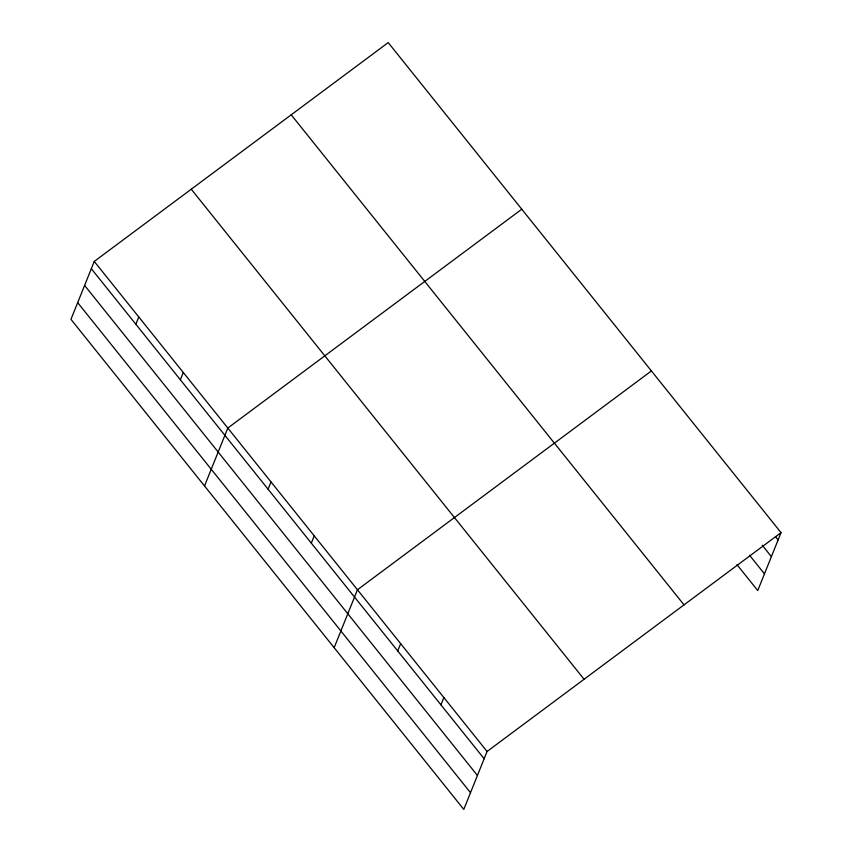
<?xml version="1.0" encoding="UTF-8"?>
<svg xmlns="http://www.w3.org/2000/svg" width="852" height="852" viewBox="0 0 852 852"><rect width="100%" height="100%" fill="white"/><g stroke="black" fill="none" stroke-linecap="round" stroke-linejoin="round"><path stroke-width="1.28" d="M94.252 261.426L70.961 319.351L463.786 809.4L487.078 751.475L781.039 532.649L388.214 42.6L94.252 261.426L487.078 751.475M135.841 324.25L138.769 316.965M180.358 379.79L183.286 372.505M204.523 485.959L227.814 428.045L521.775 209.219M268.092 489.229L271.021 481.944M311.3 543.139L314.228 535.855M334.154 647.68L357.446 589.765L651.407 370.94M397.724 650.949L400.653 643.665M440.931 704.86L443.86 697.575M781.039 532.649L757.747 590.574L736.98 564.663M775.618 536.835L778.11 539.944M762.252 545.248L771.39 556.654M749.515 555.206L764.468 573.865M291.203 114.807L684.028 604.867M191.253 189.208L584.078 679.268M91.324 268.71L484.149 758.759M84.604 285.42L477.429 775.469M77.681 302.641L470.506 792.69"/></g></svg>
